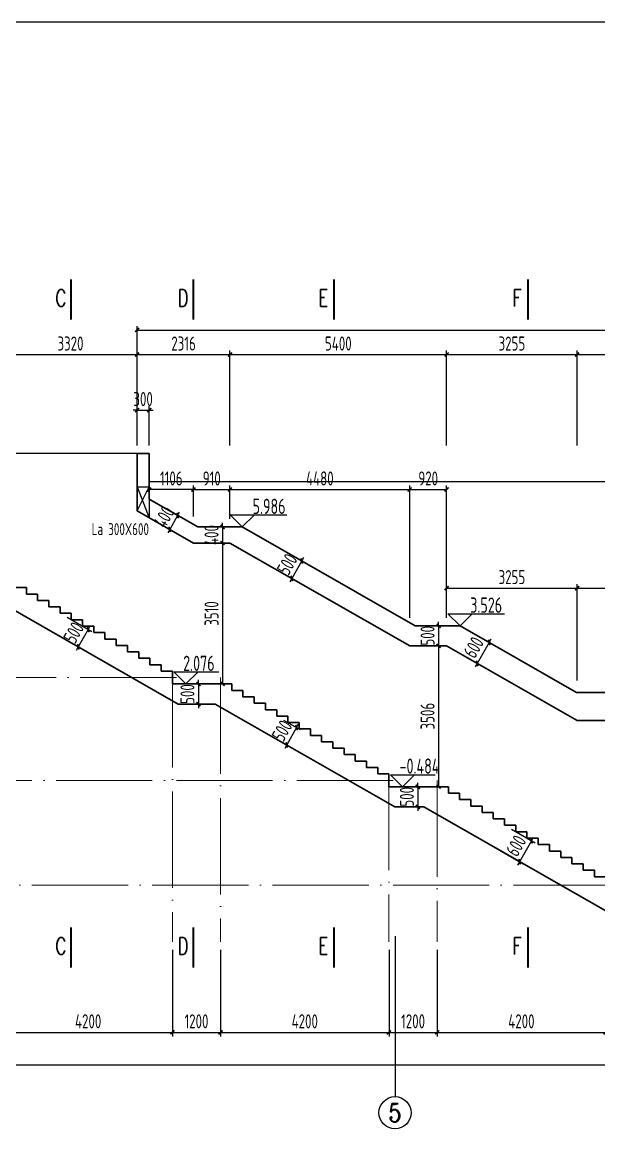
# Model space of a CAD drawing. Header units: millimetres. Extents: x -897614 to 191467, y -439928 to 101803.
# Drawn here: x -16562 to -2192, y -221105 to -193327 of the extents above; entities that cross this region are included whole.
import ezdxf
from ezdxf.enums import TextEntityAlignment as Align

# ---------------------------------------------------------------- set-up
doc = ezdxf.new("R2010")
doc.units = ezdxf.units.MM
doc.header["$LTSCALE"] = 1000
doc.linetypes.add('ACAD_ISO04W100', pattern=[30, 24, -3, 0, -3])
doc.linetypes.add('DASHED', pattern=[19.05, 12.7, -6.35])
for name, color, linetype in [('AXIS', 3, 'Continuous'), ('DIM_ELEV', 3, 'Continuous'), ('DIM_LEAD', 3, 'Continuous'), ('DIM_SYMB', 3, 'Continuous'), ('DMX', 7, 'Continuous'), ('JG_TEXT', 7, 'Continuous'), ('JGKX', 7, 'Continuous')]:
    doc.layers.add(name, color=color, linetype=linetype)
for name, color, linetype, lineweight in [('AXIS_TEXT', 7, 'Continuous', 18), ('Beam', 4, 'DASHED', 25), ('DOTE', 8, 'ACAD_ISO04W100', 9), ('WALL', 6, 'Continuous', 30)]:
    doc.layers.add(name, color=color, linetype=linetype, lineweight=lineweight)
doc.layers.add('DY', color=1, linetype='Continuous', plot=False)
doc.styles.add('_TCH_AXIS', font='COMPLEX', dxfattribs={"bigfont": 'GBCBIG'})
doc.styles.add('_TCH_LABEL', font='COMPLEX', dxfattribs={"bigfont": 'GBCBIG'})
doc.styles.add('TSSD', font='tssdeng.shx', dxfattribs={"width": 0.7, "bigfont": 'tssdchn.shx'})
doc.dimstyles.new('TSD', dxfattribs={"dimtxt": 350, "dimasz": 100, "dimexe": 100, "dimexo": 200, "dimgap": 100, "dimtad": 1, "dimdec": 0, "dimzin": 0, "dimdsep": 46, "dimtxsty": 'TSSD', "dimblk": 'ARCHTICK', "dimcen": 0.09, "dimclrt": 7, "dimazin": 2, "dimtfac": 1, "dimtdec": 0, "dimtix": 1, "dimtmove": 2, "dimatfit": 3, "dimfxl": 0, "dimtolj": 1, "dimtzin": 0, "dimarcsym": 0})

# ---------------------------------------------------------------- blocks, each defined once
blk = doc.blocks.new('_ArchTick')
at = {"color": 0, "linetype": 'ByBlock', "const_width": 0.4}
blk.add_lwpolyline([(-0.5, -0.5), (0.5, 0.5)], dxfattribs=at)
blk = doc.blocks.new('*D61')
at = {"layer": 'Defpoints', "color": 0, "transparency": 16777216}
for p in [(-17020, -216224), (-12820, -216224), (-12820, -218482)]:
    blk.add_point(p, dxfattribs=at)
at = {"layer": 'DIM_LEAD', "color": 0, "lineweight": -2, "transparency": 16777216}
for p, q in [((-17020, -216424), (-17020, -218582)), ((-12820, -216424), (-12820, -218582)), ((-17020, -218482), (-12820, -218482))]:
    blk.add_line(p, q, dxfattribs=at)
at = {"layer": 'DIM_LEAD', "color": 0, "lineweight": -2, "transparency": 16777216, "xscale": 100, "yscale": 100, "zscale": 100, "rotation": 180}
blk.add_blockref('_ArchTick', (-17020, -218482), dxfattribs=at)
at = {"layer": 'DIM_LEAD', "color": 0, "lineweight": -2, "transparency": 16777216, "xscale": 100, "yscale": 100, "zscale": 100}
blk.add_blockref('_ArchTick', (-12820, -218482), dxfattribs=at)
at = {"layer": 'DIM_LEAD', "color": 7, "transparency": 16777216, "insert": (-14920, -218207), "char_height": 350, "attachment_point": 5, "style": 'TSSD'}
blk.add_mtext('\\A1;4200', dxfattribs=at)
blk = doc.blocks.new('*D62')
at = {"layer": 'Defpoints', "color": 0, "transparency": 16777216}
for p in [(-12820, -216224), (-11620, -216224), (-11620, -218482)]:
    blk.add_point(p, dxfattribs=at)
at = {"layer": 'DIM_LEAD', "color": 0, "lineweight": -2, "transparency": 16777216}
for p, q in [((-12820, -216424), (-12820, -218582)), ((-11620, -216424), (-11620, -218582)), ((-12820, -218482), (-11620, -218482))]:
    blk.add_line(p, q, dxfattribs=at)
at = {"layer": 'DIM_LEAD', "color": 0, "lineweight": -2, "transparency": 16777216, "xscale": 100, "yscale": 100, "zscale": 100, "rotation": 180}
blk.add_blockref('_ArchTick', (-12820, -218482), dxfattribs=at)
at = {"layer": 'DIM_LEAD', "color": 0, "lineweight": -2, "transparency": 16777216, "xscale": 100, "yscale": 100, "zscale": 100}
blk.add_blockref('_ArchTick', (-11620, -218482), dxfattribs=at)
at = {"layer": 'DIM_LEAD', "color": 7, "transparency": 16777216, "insert": (-12220, -218207), "char_height": 350, "attachment_point": 5, "style": 'TSSD'}
blk.add_mtext('\\A1;1200', dxfattribs=at)
blk = doc.blocks.new('*D63')
at = {"layer": 'Defpoints', "color": 0, "transparency": 16777216}
for p in [(-11620, -216224), (-7420, -216224), (-7420, -218482)]:
    blk.add_point(p, dxfattribs=at)
at = {"layer": 'DIM_LEAD', "color": 0, "lineweight": -2, "transparency": 16777216}
for p, q in [((-11620, -216424), (-11620, -218582)), ((-7420, -216424), (-7420, -218582)), ((-11620, -218482), (-7420, -218482))]:
    blk.add_line(p, q, dxfattribs=at)
at = {"layer": 'DIM_LEAD', "color": 0, "lineweight": -2, "transparency": 16777216, "xscale": 100, "yscale": 100, "zscale": 100, "rotation": 180}
blk.add_blockref('_ArchTick', (-11620, -218482), dxfattribs=at)
at = {"layer": 'DIM_LEAD', "color": 0, "lineweight": -2, "transparency": 16777216, "xscale": 100, "yscale": 100, "zscale": 100}
blk.add_blockref('_ArchTick', (-7420, -218482), dxfattribs=at)
at = {"layer": 'DIM_LEAD', "color": 7, "transparency": 16777216, "insert": (-9520, -218207), "char_height": 350, "attachment_point": 5, "style": 'TSSD'}
blk.add_mtext('\\A1;4200', dxfattribs=at)
blk = doc.blocks.new('*D64')
at = {"layer": 'Defpoints', "color": 0, "transparency": 16777216}
for p in [(-7420, -216224), (-6220, -216224), (-6220, -218482)]:
    blk.add_point(p, dxfattribs=at)
at = {"layer": 'DIM_LEAD', "color": 0, "lineweight": -2, "transparency": 16777216}
for p, q in [((-7420, -216424), (-7420, -218582)), ((-6220, -216424), (-6220, -218582)), ((-7420, -218482), (-6220, -218482))]:
    blk.add_line(p, q, dxfattribs=at)
at = {"layer": 'DIM_LEAD', "color": 0, "lineweight": -2, "transparency": 16777216, "xscale": 100, "yscale": 100, "zscale": 100, "rotation": 180}
blk.add_blockref('_ArchTick', (-7420, -218482), dxfattribs=at)
at = {"layer": 'DIM_LEAD', "color": 0, "lineweight": -2, "transparency": 16777216, "xscale": 100, "yscale": 100, "zscale": 100}
blk.add_blockref('_ArchTick', (-6220, -218482), dxfattribs=at)
at = {"layer": 'DIM_LEAD', "color": 7, "transparency": 16777216, "insert": (-6820, -218207), "char_height": 350, "attachment_point": 5, "style": 'TSSD'}
blk.add_mtext('\\A1;1200', dxfattribs=at)
blk = doc.blocks.new('*D65')
at = {"layer": 'Defpoints', "color": 0, "transparency": 16777216}
for p in [(-6220, -216224), (-2020, -216224), (-2020, -218482)]:
    blk.add_point(p, dxfattribs=at)
at = {"layer": 'DIM_LEAD', "color": 0, "lineweight": -2, "transparency": 16777216}
for p, q in [((-6220, -216424), (-6220, -218582)), ((-2020, -216424), (-2020, -218582)), ((-6220, -218482), (-2020, -218482))]:
    blk.add_line(p, q, dxfattribs=at)
at = {"layer": 'DIM_LEAD', "color": 0, "lineweight": -2, "transparency": 16777216, "xscale": 100, "yscale": 100, "zscale": 100, "rotation": 180}
blk.add_blockref('_ArchTick', (-6220, -218482), dxfattribs=at)
at = {"layer": 'DIM_LEAD', "color": 0, "lineweight": -2, "transparency": 16777216, "xscale": 100, "yscale": 100, "zscale": 100}
blk.add_blockref('_ArchTick', (-2020, -218482), dxfattribs=at)
at = {"layer": 'DIM_LEAD', "color": 7, "transparency": 16777216, "insert": (-4120, -218207), "char_height": 350, "attachment_point": 5, "style": 'TSSD'}
blk.add_mtext('\\A1;4200', dxfattribs=at)
blk = doc.blocks.new('*D74')
at = {"layer": 'Defpoints', "color": 0, "transparency": 16777216}
for p in [(-26300, -216224), (29860, -216224), (29860, -219287)]:
    blk.add_point(p, dxfattribs=at)
at = {"layer": 'DIM_LEAD', "color": 0, "lineweight": -2, "transparency": 16777216}
for p, q in [((-26300, -216424), (-26300, -219387)), ((29860, -216424), (29860, -219387)), ((-26300, -219287), (29860, -219287))]:
    blk.add_line(p, q, dxfattribs=at)
at = {"layer": 'DIM_LEAD', "color": 0, "lineweight": -2, "transparency": 16777216, "xscale": 100, "yscale": 100, "zscale": 100, "rotation": 180}
blk.add_blockref('_ArchTick', (-26300, -219287), dxfattribs=at)
at = {"layer": 'DIM_LEAD', "color": 0, "lineweight": -2, "transparency": 16777216, "xscale": 100, "yscale": 100, "zscale": 100}
blk.add_blockref('_ArchTick', (29860, -219287), dxfattribs=at)
at = {"layer": 'DIM_LEAD', "color": 7, "transparency": 16777216, "insert": (1780, -219012), "char_height": 350, "attachment_point": 5, "style": 'TSSD'}
blk.add_mtext('\\A1;56160', dxfattribs=at)
blk = doc.blocks.new('*D90')
at = {"layer": 'Defpoints', "color": 0, "transparency": 16777216}
for p in [(-13400, -202985), (-13700, -204066), (-13400, -204066)]:
    blk.add_point(p, dxfattribs=at)
at = {"layer": 'DIM_LEAD', "color": 0, "lineweight": -2, "transparency": 16777216}
for p, q in [((-13700, -202985), (-13800, -202985)), ((-13700, -203866), (-13700, -202885)), ((-13700, -202985), (-13400, -202985)), ((-13400, -203866), (-13400, -202885)), ((-13400, -202985), (-13300, -202985))]:
    blk.add_line(p, q, dxfattribs=at)
at = {"layer": 'DIM_LEAD', "color": 0, "lineweight": -2, "transparency": 16777216, "xscale": 100, "yscale": 100, "zscale": 100}
blk.add_blockref('_ArchTick', (-13700, -202985), dxfattribs=at)
at = {"layer": 'DIM_LEAD', "color": 0, "lineweight": -2, "transparency": 16777216, "xscale": 100, "yscale": 100, "zscale": 100, "rotation": 180}
blk.add_blockref('_ArchTick', (-13400, -202985), dxfattribs=at)
at = {"layer": 'DIM_LEAD', "color": 7, "transparency": 16777216, "insert": (-13550, -202710), "char_height": 350, "attachment_point": 5, "style": 'TSSD'}
blk.add_mtext('\\A1;300', dxfattribs=at)
blk = doc.blocks.new('*D91')
at = {"layer": 'Defpoints', "color": 0, "transparency": 16777216}
for p in [(17260, -200991), (-13700, -204066), (17260, -204066)]:
    blk.add_point(p, dxfattribs=at)
at = {"layer": 'DIM_LEAD', "color": 0, "lineweight": -2, "transparency": 16777216}
for p, q in [((-13700, -203866), (-13700, -200891)), ((-13700, -200991), (17260, -200991)), ((17260, -203866), (17260, -200891))]:
    blk.add_line(p, q, dxfattribs=at)
at = {"layer": 'DIM_LEAD', "color": 0, "lineweight": -2, "transparency": 16777216, "xscale": 100, "yscale": 100, "zscale": 100, "rotation": 180}
blk.add_blockref('_ArchTick', (-13700, -200991), dxfattribs=at)
at = {"layer": 'DIM_LEAD', "color": 0, "lineweight": -2, "transparency": 16777216, "xscale": 100, "yscale": 100, "zscale": 100}
blk.add_blockref('_ArchTick', (17260, -200991), dxfattribs=at)
at = {"layer": 'DIM_LEAD', "color": 7, "transparency": 16777216, "insert": (1780, -200716), "char_height": 350, "attachment_point": 5, "style": 'TSSD'}
blk.add_mtext('\\A1;30960', dxfattribs=at)
blk = doc.blocks.new('*D93')
at = {"layer": 'Defpoints', "color": 0, "transparency": 16777216}
for p in [(-11384, -204962), (-12295, -205835), (-11384, -205896)]:
    blk.add_point(p, dxfattribs=at)
at = {"layer": 'DIM_LEAD', "color": 0, "lineweight": -2, "transparency": 16777216}
for p, q in [((-12295, -205635), (-12295, -204862)), ((-12295, -204962), (-11384, -204962)), ((-11384, -205696), (-11384, -204862))]:
    blk.add_line(p, q, dxfattribs=at)
at = {"layer": 'DIM_LEAD', "color": 0, "lineweight": -2, "transparency": 16777216, "xscale": 100, "yscale": 100, "zscale": 100, "rotation": 180}
blk.add_blockref('_ArchTick', (-12295, -204962), dxfattribs=at)
at = {"layer": 'DIM_LEAD', "color": 0, "lineweight": -2, "transparency": 16777216, "xscale": 100, "yscale": 100, "zscale": 100}
blk.add_blockref('_ArchTick', (-11384, -204962), dxfattribs=at)
at = {"layer": 'DIM_LEAD', "color": 7, "transparency": 16777216, "insert": (-11839, -204687), "char_height": 350, "attachment_point": 5, "style": 'TSSD'}
blk.add_mtext('\\A1;910', dxfattribs=at)
blk = doc.blocks.new('*D94')
at = {"layer": 'Defpoints', "color": 0, "transparency": 16777216}
for p in [(-6904, -204962), (-11384, -205896), (-6904, -208356)]:
    blk.add_point(p, dxfattribs=at)
at = {"layer": 'DIM_LEAD', "color": 0, "lineweight": -2, "transparency": 16777216}
for p, q in [((-11384, -205696), (-11384, -204862)), ((-11384, -204962), (-6904, -204962)), ((-6904, -208156), (-6904, -204862))]:
    blk.add_line(p, q, dxfattribs=at)
at = {"layer": 'DIM_LEAD', "color": 0, "lineweight": -2, "transparency": 16777216, "xscale": 100, "yscale": 100, "zscale": 100, "rotation": 180}
blk.add_blockref('_ArchTick', (-11384, -204962), dxfattribs=at)
at = {"layer": 'DIM_LEAD', "color": 0, "lineweight": -2, "transparency": 16777216, "xscale": 100, "yscale": 100, "zscale": 100}
blk.add_blockref('_ArchTick', (-6904, -204962), dxfattribs=at)
at = {"layer": 'DIM_LEAD', "color": 7, "transparency": 16777216, "insert": (-9144, -204687), "char_height": 350, "attachment_point": 5, "style": 'TSSD'}
blk.add_mtext('\\A1;4480', dxfattribs=at)
blk = doc.blocks.new('*D95')
at = {"layer": 'Defpoints', "color": 0, "transparency": 16777216}
for p in [(-5984, -204962), (-6904, -208356), (-5984, -208356)]:
    blk.add_point(p, dxfattribs=at)
at = {"layer": 'DIM_LEAD', "color": 0, "lineweight": -2, "transparency": 16777216}
for p, q in [((-6904, -208156), (-6904, -204862)), ((-6904, -204962), (-5984, -204962)), ((-5984, -208156), (-5984, -204862))]:
    blk.add_line(p, q, dxfattribs=at)
at = {"layer": 'DIM_LEAD', "color": 0, "lineweight": -2, "transparency": 16777216, "xscale": 100, "yscale": 100, "zscale": 100, "rotation": 180}
blk.add_blockref('_ArchTick', (-6904, -204962), dxfattribs=at)
at = {"layer": 'DIM_LEAD', "color": 0, "lineweight": -2, "transparency": 16777216, "xscale": 100, "yscale": 100, "zscale": 100}
blk.add_blockref('_ArchTick', (-5984, -204962), dxfattribs=at)
at = {"layer": 'DIM_LEAD', "color": 7, "transparency": 16777216, "insert": (-6444, -204687), "char_height": 350, "attachment_point": 5, "style": 'TSSD'}
blk.add_mtext('\\A1;920', dxfattribs=at)
blk = doc.blocks.new('*D96')
at = {"layer": 'Defpoints', "color": 0, "transparency": 16777216}
for p in [(-2729, -207420), (-5984, -208356), (-2729, -209916)]:
    blk.add_point(p, dxfattribs=at)
at = {"layer": 'DIM_LEAD', "color": 0, "lineweight": -2, "transparency": 16777216}
for p, q in [((-5984, -208156), (-5984, -207320)), ((-5984, -207420), (-2729, -207420)), ((-2729, -209716), (-2729, -207320))]:
    blk.add_line(p, q, dxfattribs=at)
at = {"layer": 'DIM_LEAD', "color": 0, "lineweight": -2, "transparency": 16777216, "xscale": 100, "yscale": 100, "zscale": 100, "rotation": 180}
blk.add_blockref('_ArchTick', (-5984, -207420), dxfattribs=at)
at = {"layer": 'DIM_LEAD', "color": 0, "lineweight": -2, "transparency": 16777216, "xscale": 100, "yscale": 100, "zscale": 100}
blk.add_blockref('_ArchTick', (-2729, -207420), dxfattribs=at)
at = {"layer": 'DIM_LEAD', "color": 7, "transparency": 16777216, "insert": (-4357, -207145), "char_height": 350, "attachment_point": 5, "style": 'TSSD'}
blk.add_mtext('\\A1;3255', dxfattribs=at)
blk = doc.blocks.new('*D97')
at = {"layer": 'Defpoints', "color": 0, "transparency": 16777216}
for p in [(6289, -207420), (-2729, -209916), (6289, -209916)]:
    blk.add_point(p, dxfattribs=at)
at = {"layer": 'DIM_LEAD', "color": 0, "lineweight": -2, "transparency": 16777216}
for p, q in [((-2729, -209716), (-2729, -207320)), ((-2729, -207420), (6289, -207420)), ((6289, -209716), (6289, -207320))]:
    blk.add_line(p, q, dxfattribs=at)
at = {"layer": 'DIM_LEAD', "color": 0, "lineweight": -2, "transparency": 16777216, "xscale": 100, "yscale": 100, "zscale": 100, "rotation": 180}
blk.add_blockref('_ArchTick', (-2729, -207420), dxfattribs=at)
at = {"layer": 'DIM_LEAD', "color": 0, "lineweight": -2, "transparency": 16777216, "xscale": 100, "yscale": 100, "zscale": 100}
blk.add_blockref('_ArchTick', (6289, -207420), dxfattribs=at)
at = {"layer": 'DIM_LEAD', "color": 7, "transparency": 16777216, "insert": (1780, -207145), "char_height": 350, "attachment_point": 5, "style": 'TSSD'}
blk.add_mtext('\\A1;9018', dxfattribs=at)
blk = doc.blocks.new('*D103')
at = {"layer": 'Defpoints', "color": 0, "transparency": 16777216}
for p in [(-13400, -204962), (-13400, -205205), (-12295, -205835)]:
    blk.add_point(p, dxfattribs=at)
at = {"layer": 'DIM_LEAD', "color": 0, "lineweight": -2, "transparency": 16777216}
for p, q in [((-13400, -205005), (-13400, -204862)), ((-12295, -204962), (-13400, -204962)), ((-12295, -205635), (-12295, -204862))]:
    blk.add_line(p, q, dxfattribs=at)
at = {"layer": 'DIM_LEAD', "color": 0, "lineweight": -2, "transparency": 16777216, "xscale": 100, "yscale": 100, "zscale": 100, "rotation": 180}
blk.add_blockref('_ArchTick', (-13400, -204962), dxfattribs=at)
at = {"layer": 'DIM_LEAD', "color": 0, "lineweight": -2, "transparency": 16777216, "xscale": 100, "yscale": 100, "zscale": 100}
blk.add_blockref('_ArchTick', (-12295, -204962), dxfattribs=at)
at = {"layer": 'DIM_LEAD', "color": 7, "transparency": 16777216, "insert": (-12847, -204687), "char_height": 350, "attachment_point": 5, "style": 'TSSD'}
blk.add_mtext('\\A1;1106', dxfattribs=at)
blk = doc.blocks.new('*D106')
at = {"layer": 'Defpoints', "color": 0, "transparency": 16777216}
for p in [(-12189, -205896), (-12189, -206296), (-11569, -206296)]:
    blk.add_point(p, dxfattribs=at)
at = {"layer": 'DIM_LEAD', "color": 0, "lineweight": -2, "transparency": 16777216}
for p, q in [((-11569, -205896), (-11569, -205796)), ((-11989, -205896), (-11469, -205896)), ((-11569, -205896), (-11569, -206296)), ((-11989, -206296), (-11469, -206296)), ((-11569, -206296), (-11569, -206396))]:
    blk.add_line(p, q, dxfattribs=at)
at = {"layer": 'DIM_LEAD', "color": 0, "lineweight": -2, "transparency": 16777216, "xscale": 100, "yscale": 100, "zscale": 100}
for p, rotation in [((-11569, -205896), 270), ((-11569, -206296), 90)]:
    blk.add_blockref('_ArchTick', p, dxfattribs=dict(at, rotation=rotation))
at = {"layer": 'DIM_LEAD', "color": 7, "transparency": 16777216, "insert": (-11844, -206096), "char_height": 350, "attachment_point": 5, "rotation": 90, "style": 'TSSD'}
blk.add_mtext('\\A1;400', dxfattribs=at)
blk = doc.blocks.new('*D107')
at = {"layer": 'Defpoints', "color": 0, "transparency": 16777216}
for p in [(-12189, -206296), (-12220, -209806), (-11569, -209806)]:
    blk.add_point(p, dxfattribs=at)
at = {"layer": 'DIM_LEAD', "color": 0, "lineweight": -2, "transparency": 16777216}
for p, q in [((-11989, -206296), (-11469, -206296)), ((-11569, -206296), (-11569, -209806)), ((-12020, -209806), (-11469, -209806))]:
    blk.add_line(p, q, dxfattribs=at)
at = {"layer": 'DIM_LEAD', "color": 0, "lineweight": -2, "transparency": 16777216, "xscale": 100, "yscale": 100, "zscale": 100}
for p, rotation in [((-11569, -206296), 90), ((-11569, -209806), 270)]:
    blk.add_blockref('_ArchTick', p, dxfattribs=dict(at, rotation=rotation))
at = {"layer": 'DIM_LEAD', "color": 7, "transparency": 16777216, "insert": (-11844, -208051), "char_height": 350, "attachment_point": 5, "rotation": 90, "style": 'TSSD'}
blk.add_mtext('\\A1;3510', dxfattribs=at)
blk = doc.blocks.new('*D108')
at = {"layer": 'Defpoints', "color": 0, "transparency": 16777216}
for p in [(-6904, -208356), (-6904, -208856), (-6184, -208856)]:
    blk.add_point(p, dxfattribs=at)
at = {"layer": 'DIM_LEAD', "color": 0, "lineweight": -2, "transparency": 16777216}
for p, q in [((-6184, -208356), (-6184, -208256)), ((-6704, -208356), (-6084, -208356)), ((-6184, -208356), (-6184, -208856)), ((-6704, -208856), (-6084, -208856)), ((-6184, -208856), (-6184, -208956))]:
    blk.add_line(p, q, dxfattribs=at)
at = {"layer": 'DIM_LEAD', "color": 0, "lineweight": -2, "transparency": 16777216, "xscale": 100, "yscale": 100, "zscale": 100}
for p, rotation in [((-6184, -208356), 270), ((-6184, -208856), 90)]:
    blk.add_blockref('_ArchTick', p, dxfattribs=dict(at, rotation=rotation))
at = {"layer": 'DIM_LEAD', "color": 7, "transparency": 16777216, "insert": (-6459, -208606), "char_height": 350, "attachment_point": 5, "rotation": 90, "style": 'TSSD'}
blk.add_mtext('\\A1;500', dxfattribs=at)
blk = doc.blocks.new('*D109')
at = {"layer": 'Defpoints', "color": 0, "transparency": 16777216}
for p in [(-6904, -208856), (-6904, -212361), (-6184, -212361)]:
    blk.add_point(p, dxfattribs=at)
at = {"layer": 'DIM_LEAD', "color": 0, "lineweight": -2, "transparency": 16777216}
for p, q in [((-6704, -208856), (-6084, -208856)), ((-6184, -208856), (-6184, -212361)), ((-6704, -212361), (-6084, -212361))]:
    blk.add_line(p, q, dxfattribs=at)
at = {"layer": 'DIM_LEAD', "color": 0, "lineweight": -2, "transparency": 16777216, "xscale": 100, "yscale": 100, "zscale": 100}
for p, rotation in [((-6184, -208856), 90), ((-6184, -212361), 270)]:
    blk.add_blockref('_ArchTick', p, dxfattribs=dict(at, rotation=rotation))
at = {"layer": 'DIM_LEAD', "color": 7, "transparency": 16777216, "insert": (-6459, -210608), "char_height": 350, "attachment_point": 5, "rotation": 90, "style": 'TSSD'}
blk.add_mtext('\\A1;3506', dxfattribs=at)
blk = doc.blocks.new('*D110')
at = {"layer": 'Defpoints', "color": 0, "transparency": 16777216}
for p in [(-7420, -212366), (-7420, -212866), (-6700, -212866)]:
    blk.add_point(p, dxfattribs=at)
at = {"layer": 'DIM_LEAD', "color": 0, "lineweight": -2, "transparency": 16777216}
for p, q in [((-7220, -212366), (-6600, -212366)), ((-6700, -212366), (-6700, -212266)), ((-6700, -212366), (-6700, -212866)), ((-7220, -212866), (-6600, -212866)), ((-6700, -212866), (-6700, -212966))]:
    blk.add_line(p, q, dxfattribs=at)
at = {"layer": 'DIM_LEAD', "color": 0, "lineweight": -2, "transparency": 16777216, "xscale": 100, "yscale": 100, "zscale": 100}
for p, rotation in [((-6700, -212366), 270), ((-6700, -212866), 90)]:
    blk.add_blockref('_ArchTick', p, dxfattribs=dict(at, rotation=rotation))
at = {"layer": 'DIM_LEAD', "color": 7, "transparency": 16777216, "insert": (-6975, -212616), "char_height": 350, "attachment_point": 5, "rotation": 90, "style": 'TSSD'}
blk.add_mtext('\\A1;500', dxfattribs=at)
blk = doc.blocks.new('*D111')
at = {"layer": 'Defpoints', "color": 0, "transparency": 16777216}
for p in [(-12820, -209806), (-12820, -210306), (-12169, -210306)]:
    blk.add_point(p, dxfattribs=at)
at = {"layer": 'DIM_LEAD', "color": 0, "lineweight": -2, "transparency": 16777216}
for p, q in [((-12169, -209806), (-12169, -209706)), ((-12620, -209806), (-12069, -209806)), ((-12169, -209806), (-12169, -210306)), ((-12620, -210306), (-12069, -210306)), ((-12169, -210306), (-12169, -210406))]:
    blk.add_line(p, q, dxfattribs=at)
at = {"layer": 'DIM_LEAD', "color": 0, "lineweight": -2, "transparency": 16777216, "xscale": 100, "yscale": 100, "zscale": 100}
for p, rotation in [((-12169, -209806), 270), ((-12169, -210306), 90)]:
    blk.add_blockref('_ArchTick', p, dxfattribs=dict(at, rotation=rotation))
at = {"layer": 'DIM_LEAD', "color": 7, "transparency": 16777216, "insert": (-12444, -210056), "char_height": 350, "attachment_point": 5, "rotation": 90, "style": 'TSSD'}
blk.add_mtext('\\A1;500', dxfattribs=at)
blk = doc.blocks.new('*D124')
at = {"layer": 'Defpoints', "color": 0, "transparency": 16777216}
for p in [(-15620, -208046), (-15868, -208480), (-15165, -208881)]:
    blk.add_point(p, dxfattribs=at)
at = {"layer": 'DIM_LEAD', "color": 0, "lineweight": -2, "transparency": 16777216}
for p, q in [((-15447, -208145), (-14831, -208497)), ((-15695, -208579), (-15079, -208931)), ((-14917, -208447), (-15165, -208881)), ((-14917, -208447), (-14868, -208360)), ((-15165, -208881), (-15215, -208968))]:
    blk.add_line(p, q, dxfattribs=at)
at = {"layer": 'DIM_LEAD', "color": 0, "lineweight": -2, "transparency": 16777216, "xscale": 100, "yscale": 100, "zscale": 100}
for p, rotation in [((-14917, -208447), 240.2551187030578), ((-15165, -208881), 60.2551187030578)]:
    blk.add_blockref('_ArchTick', p, dxfattribs=dict(at, rotation=rotation))
at = {"layer": 'DIM_LEAD', "color": 7, "transparency": 16777216, "insert": (-15280, -208528), "char_height": 350, "attachment_point": 5, "rotation": 60.2551, "style": 'TSSD'}
blk.add_mtext('\\A1;500', dxfattribs=at)
blk = doc.blocks.new('*D125')
at = {"layer": 'Defpoints', "color": 0, "transparency": 16777216}
for p in [(-10220, -210606), (-10468, -211040), (-9971, -211324)]:
    blk.add_point(p, dxfattribs=at)
at = {"layer": 'DIM_LEAD', "color": 0, "lineweight": -2, "transparency": 16777216}
for p, q in [((-10047, -210705), (-9636, -210939)), ((-9723, -210890), (-9674, -210803)), ((-9723, -210890), (-9971, -211324)), ((-10295, -211139), (-9884, -211373)), ((-9971, -211324), (-10021, -211411))]:
    blk.add_line(p, q, dxfattribs=at)
at = {"layer": 'DIM_LEAD', "color": 0, "lineweight": -2, "transparency": 16777216, "xscale": 100, "yscale": 100, "zscale": 100}
for p, rotation in [((-9723, -210890), 240.2551187030578), ((-9971, -211324), 60.2551187030578)]:
    blk.add_blockref('_ArchTick', p, dxfattribs=dict(at, rotation=rotation))
at = {"layer": 'DIM_LEAD', "color": 7, "transparency": 16777216, "insert": (-10086, -210970), "char_height": 350, "attachment_point": 5, "rotation": 60.2551, "style": 'TSSD'}
blk.add_mtext('\\A1;500', dxfattribs=at)
blk = doc.blocks.new('*D126')
at = {"layer": 'Defpoints', "color": 0, "transparency": 16777216}
for p in [(-4540, -213326), (-4838, -213847), (-4163, -214232)]:
    blk.add_point(p, dxfattribs=at)
at = {"layer": 'DIM_LEAD', "color": 0, "lineweight": -2, "transparency": 16777216}
for p, q in [((-4367, -213425), (-3779, -213761)), ((-3866, -213711), (-4163, -214232)), ((-3866, -213711), (-3816, -213624)), ((-4664, -213946), (-4077, -214282)), ((-4163, -214232), (-4213, -214319))]:
    blk.add_line(p, q, dxfattribs=at)
at = {"layer": 'DIM_LEAD', "color": 0, "lineweight": -2, "transparency": 16777216, "xscale": 100, "yscale": 100, "zscale": 100}
for p, rotation in [((-3866, -213711), 240.2551187030578), ((-4163, -214232), 60.2551187030578)]:
    blk.add_blockref('_ArchTick', p, dxfattribs=dict(at, rotation=rotation))
at = {"layer": 'DIM_LEAD', "color": 7, "transparency": 16777216, "insert": (-4253, -213835), "char_height": 350, "attachment_point": 5, "rotation": 60.2551, "style": 'TSSD'}
blk.add_mtext('\\A1;600', dxfattribs=at)
blk = doc.blocks.new('*D140')
at = {"layer": 'Defpoints', "color": 0, "transparency": 16777216}
for p in [(-9843, -207177), (-9076, -207039), (-9324, -207473)]:
    blk.add_point(p, dxfattribs=at)
at = {"layer": 'DIM_LEAD', "color": 0, "lineweight": -2, "transparency": 16777216}
for p, q in [((-9595, -206742), (-9545, -206656)), ((-9595, -206742), (-9843, -207177)), ((-9250, -206940), (-9681, -206693)), ((-9498, -207374), (-9930, -207127)), ((-9843, -207177), (-9892, -207263))]:
    blk.add_line(p, q, dxfattribs=at)
at = {"layer": 'DIM_LEAD', "color": 0, "lineweight": -2, "transparency": 16777216, "xscale": 100, "yscale": 100, "zscale": 100}
for p, rotation in [((-9595, -206742), 240.2551187030578), ((-9843, -207177), 60.2551187030578)]:
    blk.add_blockref('_ArchTick', p, dxfattribs=dict(at, rotation=rotation))
at = {"layer": 'DIM_LEAD', "color": 7, "transparency": 16777216, "insert": (-9957, -206823), "char_height": 350, "attachment_point": 5, "rotation": 60.2551, "style": 'TSSD'}
blk.add_mtext('\\A1;500', dxfattribs=at)
blk = doc.blocks.new('*D141')
at = {"layer": 'Defpoints', "color": 0, "transparency": 16777216}
for p in [(-12887, -205957), (-12189, -205896), (-12387, -206243)]:
    blk.add_point(p, dxfattribs=at)
at = {"layer": 'DIM_LEAD', "color": 0, "lineweight": -2, "transparency": 16777216}
for p, q in [((-12689, -205610), (-12639, -205523)), ((-12689, -205610), (-12887, -205957)), ((-12362, -205796), (-12776, -205560)), ((-12560, -206144), (-12974, -205908)), ((-12887, -205957), (-12937, -206044))]:
    blk.add_line(p, q, dxfattribs=at)
at = {"layer": 'DIM_LEAD', "color": 0, "lineweight": -2, "transparency": 16777216, "xscale": 100, "yscale": 100, "zscale": 100}
for p, rotation in [((-12689, -205610), 240.2551187030578), ((-12887, -205957), 60.2551187030578)]:
    blk.add_blockref('_ArchTick', p, dxfattribs=dict(at, rotation=rotation))
at = {"layer": 'DIM_LEAD', "color": 7, "transparency": 16777216, "insert": (-13027, -205647), "char_height": 350, "attachment_point": 5, "rotation": 60.2551, "style": 'TSSD'}
blk.add_mtext('\\A1;400', dxfattribs=at)
blk = doc.blocks.new('*D142')
at = {"layer": 'Defpoints', "color": 0, "transparency": 16777216}
for p in [(-4262, -209149), (-5221, -209292), (-4560, -209670)]:
    blk.add_point(p, dxfattribs=at)
at = {"layer": 'DIM_LEAD', "color": 0, "lineweight": -2, "transparency": 16777216}
for p, q in [((-4923, -208771), (-5221, -209292)), ((-4436, -209050), (-5010, -208721)), ((-4923, -208771), (-4874, -208684)), ((-4733, -209571), (-5308, -209242)), ((-5221, -209292), (-5270, -209379))]:
    blk.add_line(p, q, dxfattribs=at)
at = {"layer": 'DIM_LEAD', "color": 0, "lineweight": -2, "transparency": 16777216, "xscale": 100, "yscale": 100, "zscale": 100}
for p, rotation in [((-4923, -208771), 240.2551187030578), ((-5221, -209292), 60.2551187030578)]:
    blk.add_blockref('_ArchTick', p, dxfattribs=dict(at, rotation=rotation))
at = {"layer": 'DIM_LEAD', "color": 7, "transparency": 16777216, "insert": (-5311, -208895), "char_height": 350, "attachment_point": 5, "rotation": 60.2551, "style": 'TSSD'}
blk.add_mtext('\\A1;600', dxfattribs=at)
blk = doc.blocks.new('*D145')
at = {"layer": 'Defpoints', "color": 0, "transparency": 16777216}
for p in [(-13700, -201602), (-17020, -204066, 0), (-13700, -204066, 0)]:
    blk.add_point(p, dxfattribs=at)
at = {"layer": 'DIM_LEAD', "color": 0, "lineweight": -2, "transparency": 16777216}
for p, q in [((-17020, -203866), (-17020, -201502)), ((-17020, -201602), (-13700, -201602)), ((-13700, -203866), (-13700, -201502))]:
    blk.add_line(p, q, dxfattribs=at)
at = {"layer": 'DIM_LEAD', "color": 0, "lineweight": -2, "transparency": 16777216, "xscale": 100, "yscale": 100, "zscale": 100, "rotation": 180}
blk.add_blockref('_ArchTick', (-17020, -201602), dxfattribs=at)
at = {"layer": 'DIM_LEAD', "color": 0, "lineweight": -2, "transparency": 16777216, "xscale": 100, "yscale": 100, "zscale": 100}
blk.add_blockref('_ArchTick', (-13700, -201602), dxfattribs=at)
at = {"layer": 'DIM_LEAD', "color": 7, "transparency": 16777216, "insert": (-15360, -201327), "char_height": 350, "attachment_point": 5, "style": 'TSSD'}
blk.add_mtext('\\A1;3320', dxfattribs=at)
blk = doc.blocks.new('*D146')
at = {"layer": 'Defpoints', "color": 0, "transparency": 16777216}
for p in [(-11384, -201602), (-13700, -204066, 0), (-11384, -204066, 0)]:
    blk.add_point(p, dxfattribs=at)
at = {"layer": 'DIM_LEAD', "color": 0, "lineweight": -2, "transparency": 16777216}
for p, q in [((-13700, -203866), (-13700, -201502)), ((-13700, -201602), (-11384, -201602)), ((-11384, -203866), (-11384, -201502))]:
    blk.add_line(p, q, dxfattribs=at)
at = {"layer": 'DIM_LEAD', "color": 0, "lineweight": -2, "transparency": 16777216, "xscale": 100, "yscale": 100, "zscale": 100, "rotation": 180}
blk.add_blockref('_ArchTick', (-13700, -201602), dxfattribs=at)
at = {"layer": 'DIM_LEAD', "color": 0, "lineweight": -2, "transparency": 16777216, "xscale": 100, "yscale": 100, "zscale": 100}
blk.add_blockref('_ArchTick', (-11384, -201602), dxfattribs=at)
at = {"layer": 'DIM_LEAD', "color": 7, "transparency": 16777216, "insert": (-12542, -201327), "char_height": 350, "attachment_point": 5, "style": 'TSSD'}
blk.add_mtext('\\A1;2316', dxfattribs=at)
blk = doc.blocks.new('*D147')
at = {"layer": 'Defpoints', "color": 0, "transparency": 16777216}
for p in [(-5984, -201602), (-11384, -204066, 0), (-5984, -204066, 0)]:
    blk.add_point(p, dxfattribs=at)
at = {"layer": 'DIM_LEAD', "color": 0, "lineweight": -2, "transparency": 16777216}
for p, q in [((-11384, -203866), (-11384, -201502)), ((-11384, -201602), (-5984, -201602)), ((-5984, -203866), (-5984, -201502))]:
    blk.add_line(p, q, dxfattribs=at)
at = {"layer": 'DIM_LEAD', "color": 0, "lineweight": -2, "transparency": 16777216, "xscale": 100, "yscale": 100, "zscale": 100, "rotation": 180}
blk.add_blockref('_ArchTick', (-11384, -201602), dxfattribs=at)
at = {"layer": 'DIM_LEAD', "color": 0, "lineweight": -2, "transparency": 16777216, "xscale": 100, "yscale": 100, "zscale": 100}
blk.add_blockref('_ArchTick', (-5984, -201602), dxfattribs=at)
at = {"layer": 'DIM_LEAD', "color": 7, "transparency": 16777216, "insert": (-8684, -201327), "char_height": 350, "attachment_point": 5, "style": 'TSSD'}
blk.add_mtext('\\A1;5400', dxfattribs=at)
blk = doc.blocks.new('*D148')
at = {"layer": 'Defpoints', "color": 0, "transparency": 16777216}
for p in [(-2729, -201602), (-5984, -204066, 0), (-2729, -204066, 0)]:
    blk.add_point(p, dxfattribs=at)
at = {"layer": 'DIM_LEAD', "color": 0, "lineweight": -2, "transparency": 16777216}
for p, q in [((-5984, -203866), (-5984, -201502)), ((-5984, -201602), (-2729, -201602)), ((-2729, -203866), (-2729, -201502))]:
    blk.add_line(p, q, dxfattribs=at)
at = {"layer": 'DIM_LEAD', "color": 0, "lineweight": -2, "transparency": 16777216, "xscale": 100, "yscale": 100, "zscale": 100, "rotation": 180}
blk.add_blockref('_ArchTick', (-5984, -201602), dxfattribs=at)
at = {"layer": 'DIM_LEAD', "color": 0, "lineweight": -2, "transparency": 16777216, "xscale": 100, "yscale": 100, "zscale": 100}
blk.add_blockref('_ArchTick', (-2729, -201602), dxfattribs=at)
at = {"layer": 'DIM_LEAD', "color": 7, "transparency": 16777216, "insert": (-4357, -201327), "char_height": 350, "attachment_point": 5, "style": 'TSSD'}
blk.add_mtext('\\A1;3255', dxfattribs=at)
blk = doc.blocks.new('*D155')
at = {"layer": 'Defpoints', "color": 0, "transparency": 16777216}
for p in [(6289, -201602), (-2729, -204066, 0), (6289, -204066, 0)]:
    blk.add_point(p, dxfattribs=at)
at = {"layer": 'DIM_LEAD', "color": 0, "lineweight": -2, "transparency": 16777216}
for p, q in [((-2729, -203866), (-2729, -201502)), ((-2729, -201602), (6289, -201602)), ((6289, -203866), (6289, -201502))]:
    blk.add_line(p, q, dxfattribs=at)
at = {"layer": 'DIM_LEAD', "color": 0, "lineweight": -2, "transparency": 16777216, "xscale": 100, "yscale": 100, "zscale": 100, "rotation": 180}
blk.add_blockref('_ArchTick', (-2729, -201602), dxfattribs=at)
at = {"layer": 'DIM_LEAD', "color": 0, "lineweight": -2, "transparency": 16777216, "xscale": 100, "yscale": 100, "zscale": 100}
blk.add_blockref('_ArchTick', (6289, -201602), dxfattribs=at)
at = {"layer": 'DIM_LEAD', "color": 7, "transparency": 16777216, "insert": (1780, -201327), "char_height": 350, "attachment_point": 5, "style": 'TSSD'}
blk.add_mtext('\\A1;9018', dxfattribs=at)

msp = doc.modelspace()

# ---------------------------------------------------------------- linework, layer by layer
at = {"layer": 'AXIS'}
msp.add_line((-7270.17078, -216082.90952), (-7270.17078, -220082.90952), dxfattribs=at)
msp.add_circle((-7270.17078, -220482.90952), 400, dxfattribs=at)
at = {"layer": 'Beam'}
for p, q in [((-13700.2326, -204894.24708), (-13400.2326, -205665.28956)), ((-13700.2326, -205494.24708), (-13400.2326, -204894.24708))]:
    msp.add_line(p, q, dxfattribs=at)
msp.add_lwpolyline([(-13700.2326, -204894.24708), (-13400.2326, -204894.24708), (-13400.2326, -205665.28956), (-13700.2326, -205494.24708)], close=True, dxfattribs=at)
at = {"layer": 'DIM_ELEV'}
for p, q in [((-11076.55527, -205895.66326), (-11376.55527, -205595.66326)), ((-11376.55527, -205595.66326), (-9967.76285, -205595.66326)), ((-11076.55527, -205895.66326), (-10776.55527, -205595.66326)), ((-5649.99883, -208355.66326), (-5949.99883, -208055.66326)), ((-5949.99883, -208055.66326), (-4541.20641, -208055.66326)), ((-5649.99883, -208355.66326), (-5349.99883, -208055.66326)), ((-12480.87924, -209805.66326), (-12780.87924, -209505.66326)), ((-12780.87924, -209505.66326), (-11664.37924, -209505.66326)), ((-12480.87924, -209805.66326), (-12180.87924, -209505.66326)), ((-7085.03108, -212365.66326), (-7385.03108, -212065.66326)), ((-7385.03108, -212065.66326), (-6268.53108, -212065.66326)), ((-7085.03108, -212365.66326), (-6785.03108, -212065.66326))]:
    msp.add_line(p, q, dxfattribs=at)
at = {"layer": 'DIM_SYMB', "const_width": 50, "elevation": 0}
for points in [[(-15345.72763, -199729.23535), (-15345.72763, -200729.23535)], [(-12299.58232, -199729.23535), (-12299.58232, -200729.23535)], [(-8792.07353, -199729.23535), (-8792.07353, -200729.23535)], [(-3952.21661, -199729.23535), (-3952.21661, -200729.23535)], [(-15345.72763, -215866.89487), (-15345.72763, -216866.89487)], [(-12299.58232, -215866.89487), (-12299.58232, -216866.89487)], [(-8792.07353, -215866.89487), (-8792.07353, -216866.89487)], [(-3952.21661, -215866.89487), (-3952.21661, -216866.89487)]]:
    msp.add_lwpolyline(points, dxfattribs=at)
at = {"layer": 'DMX', "color": 7}
msp.add_line((-13400.2326, -204765.66326, 0), (16959.76742, -204765.66326, 0), dxfattribs=at)
at = {"layer": 'DOTE', "ltscale": 0.1}
for p, q in [((-12720.2326, -209645.66326), (-26300.2326, -209645.66326)), ((-12820.2326, -209485.66326), (-12820.2326, -216224.33185)), ((-11620.2326, -209645.66326), (-11620.2326, -216224.33185)), ((-7320.2326, -212205.66326), (-26300.2326, -212205.66326)), ((-7420.2326, -212045.66326), (-7420.2326, -216224.33185)), ((-6220.2326, -212205.66326), (-6220.2326, -216224.33185)), ((-1920.2326, -214815.66326), (-26300.2326, -214815.66326))]:
    msp.add_line(p, q, dxfattribs=at)
at = {"layer": 'DY'}
msp.add_lwpolyline([(-36900.37084, -235327.44745), (37349.62916, -235327.44745), (37349.62916, -193327.44745), (-36900.37084, -193327.44745)], close=True, dxfattribs=at)
at = {"layer": 'JGKX'}
msp.add_line((-13700.2326, -204065.66326), (-23280.2326, -204065.66326), dxfattribs=at)
at = {"layer": 'WALL'}
for p, q in [((-13400.2326, -204065.66326), (-13700.2326, -204065.66326)), ((-13700.2326, -205494.24708), (-13700.2326, -204065.66326)), ((-13400.2326, -205204.84431), (-13400.2326, -204065.66326)), ((-12188.5705, -205895.66326), (-13400.2326, -205204.84431)), ((-11076.55527, -205895.66326), (-12188.5705, -205895.66326)), ((-6771.55527, -208355.66326), (-11076.55527, -205895.66326)), ((-17328.01481, -207645.66326), (-12673.01481, -210305.66326)), ((-5649.99883, -208355.66326), (-6771.55527, -208355.66326)), ((-2744.99883, -210015.66326), (-5649.99883, -208355.66326)), ((-5984.33749, -208855.66326), (-6904.33749, -208855.66326)), ((-2729.33749, -210715.66326), (-5984.33749, -208855.66326)), ((6304.53365, -210015.66326), (-2744.99883, -210015.66326)), ((-11753.01481, -210305.66326), (-7273.01481, -212865.66326)), ((-2729.33749, -210715.66326), (6288.87231, -210715.66326)), ((-6554.57126, -212865.66326), (-1742.07126, -215615.66326))]:
    msp.add_line(p, q, dxfattribs=at)
at = {"layer": 'WALL', "ltscale": 2}
for p, q in [((-16740.2326, -207405.66326), (-16460.2326, -207405.66326)), ((-16460.2326, -207405.66326), (-16460.2326, -207565.66326)), ((-16460.2326, -207565.66326), (-16180.2326, -207565.66326)), ((-16180.2326, -207565.66326), (-16180.2326, -207725.66326)), ((-16180.2326, -207725.66326), (-15900.2326, -207725.66326)), ((-15900.2326, -207725.66326), (-15900.2326, -207885.66326)), ((-15900.2326, -207885.66326), (-15620.2326, -207885.66326)), ((-15620.2326, -207885.66326), (-15620.2326, -208045.66326)), ((-15620.2326, -208045.66326), (-15340.2326, -208045.66326)), ((-15340.2326, -208045.66326), (-15340.2326, -208205.66326)), ((-15340.2326, -208205.66326), (-15060.2326, -208205.66326)), ((-15060.2326, -208205.66326), (-15060.2326, -208365.66326)), ((-15060.2326, -208365.66326), (-14780.2326, -208365.66326)), ((-14780.2326, -208365.66326), (-14780.2326, -208525.66326)), ((-14780.2326, -208525.66326), (-14500.2326, -208525.66326)), ((-14500.2326, -208525.66326), (-14500.2326, -208685.66326)), ((-14500.2326, -208685.66326), (-14220.2326, -208685.66326)), ((-14220.2326, -208685.66326), (-14220.2326, -208845.66326)), ((-14220.2326, -208845.66326), (-13940.2326, -208845.66326)), ((-13940.2326, -208845.66326), (-13940.2326, -209005.66326)), ((-13940.2326, -209005.66326), (-13660.2326, -209005.66326)), ((-13660.2326, -209005.66326), (-13660.2326, -209165.66326)), ((-13660.2326, -209165.66326), (-13380.2326, -209165.66326)), ((-13380.2326, -209165.66326), (-13380.2326, -209325.66326)), ((-13380.2326, -209325.66326), (-13100.2326, -209325.66326)), ((-13100.2326, -209325.66326), (-13100.2326, -209485.66326)), ((-13100.2326, -209485.66326), (-12820.2326, -209485.66326)), ((-12820.2326, -209485.66326), (-12820.2326, -209805.66326)), ((-12820.2326, -209805.66326), (-11340.2326, -209805.66326)), ((-11340.2326, -209805.66326), (-11340.2326, -209965.66326)), ((-11340.2326, -209965.66326), (-11060.2326, -209965.66326)), ((-11060.2326, -209965.66326), (-11060.2326, -210125.66326)), ((-11060.2326, -210125.66326), (-10780.2326, -210125.66326)), ((-10780.2326, -210125.66326), (-10780.2326, -210285.66326)), ((-12673.01481, -210305.66326), (-11753.01481, -210305.66326)), ((-10780.2326, -210285.66326), (-10500.2326, -210285.66326)), ((-10500.2326, -210285.66326), (-10500.2326, -210445.66326)), ((-10500.2326, -210445.66326), (-10220.2326, -210445.66326)), ((-10220.2326, -210445.66326), (-10220.2326, -210605.66326)), ((-10220.2326, -210605.66326), (-9940.2326, -210605.66326)), ((-9940.2326, -210605.66326), (-9940.2326, -210765.66326)), ((-9940.2326, -210765.66326), (-9660.2326, -210765.66326)), ((-9660.2326, -210765.66326), (-9660.2326, -210925.66326)), ((-9660.2326, -210925.66326), (-9380.2326, -210925.66326)), ((-9380.2326, -210925.66326), (-9380.2326, -211085.66326)), ((-9380.2326, -211085.66326), (-9100.2326, -211085.66326)), ((-9100.2326, -211085.66326), (-9100.2326, -211245.66326)), ((-9100.2326, -211245.66326), (-8820.2326, -211245.66326)), ((-8820.2326, -211245.66326), (-8820.2326, -211405.66326)), ((-8820.2326, -211405.66326), (-8540.2326, -211405.66326)), ((-8540.2326, -211405.66326), (-8540.2326, -211565.66326)), ((-8540.2326, -211565.66326), (-8260.2326, -211565.66326)), ((-8260.2326, -211565.66326), (-8260.2326, -211725.66326)), ((-8260.2326, -211725.66326), (-7980.2326, -211725.66326)), ((-7980.2326, -211725.66326), (-7980.2326, -211885.66326)), ((-7980.2326, -211885.66326), (-7700.2326, -211885.66326)), ((-7700.2326, -211885.66326), (-7700.2326, -212045.66326)), ((-7700.2326, -212045.66326), (-7420.2326, -212045.66326)), ((-7420.2326, -212045.66326), (-7420.2326, -212365.66326)), ((-7420.2326, -212365.66326), (-6220.2326, -212365.66326)), ((-6220.2326, -212365.66326), (-5940.2326, -212365.66326)), ((-5940.2326, -212365.66326), (-5940.2326, -212525.66326)), ((-5940.2326, -212525.66326), (-5660.2326, -212525.66326)), ((-5660.2326, -212525.66326), (-5660.2326, -212685.66326)), ((-5660.2326, -212685.66326), (-5380.2326, -212685.66326)), ((-5380.2326, -212685.66326), (-5380.2326, -212845.66326)), ((-7273.01481, -212865.66326), (-6554.57126, -212865.66326)), ((-5380.2326, -212845.66326), (-5100.2326, -212845.66326)), ((-5100.2326, -212845.66326), (-5100.2326, -213005.66326)), ((-5100.2326, -213005.66326), (-4820.2326, -213005.66326)), ((-4820.2326, -213005.66326), (-4820.2326, -213165.66326)), ((-4820.2326, -213165.66326), (-4540.2326, -213165.66326)), ((-4540.2326, -213165.66326), (-4540.2326, -213325.66326)), ((-4540.2326, -213325.66326), (-4260.2326, -213325.66326)), ((-4260.2326, -213325.66326), (-4260.2326, -213485.66326)), ((-4260.2326, -213485.66326), (-3980.2326, -213485.66326)), ((-3980.2326, -213485.66326), (-3980.2326, -213645.66326)), ((-3980.2326, -213645.66326), (-3700.2326, -213645.66326)), ((-3700.2326, -213645.66326), (-3700.2326, -213805.66326)), ((-3700.2326, -213805.66326), (-3420.2326, -213805.66326)), ((-3420.2326, -213805.66326), (-3420.2326, -213965.66326)), ((-3420.2326, -213965.66326), (-3140.2326, -213965.66326)), ((-3140.2326, -213965.66326), (-3140.2326, -214125.66326)), ((-3140.2326, -214125.66326), (-2860.2326, -214125.66326)), ((-2860.2326, -214125.66326), (-2860.2326, -214285.66326)), ((-2860.2326, -214285.66326), (-2580.2326, -214285.66326)), ((-2580.2326, -214285.66326), (-2580.2326, -214445.66326)), ((-2580.2326, -214445.66326), (-2300.2326, -214445.66326)), ((-2300.2326, -214445.66326), (-2300.2326, -214605.66326)), ((-2300.2326, -214605.66326), (-2020.2326, -214605.66326))]:
    msp.add_line(p, q, dxfattribs=at)
at = {"layer": 'WALL'}
msp.add_lwpolyline([(-6904.33749, -208855.66326), (-11384.33749, -206295.66326), (-12294.58847, -206295.66326), (-13700.2326, -205494.24708)], dxfattribs=at)

# ---------------------------------------------------------------- texts
at = {"layer": 'AXIS_TEXT', "style": '_TCH_AXIS'}
msp.add_text('5', height=465.94816, dxfattribs=at).set_placement((-7425.48683, -220715.8836), (-7114.85472, -220715.8836), align=Align.FIT)
at = {"layer": 'DIM_ELEV', "style": 'TSSD', "width": 0.7}
for s, p in [('5.986', (-10821.02988, -205571.56822)), ('3.526', (-5394.47344, -208031.56822)), ('2.076', (-12551.53595, -209481.56822)), ('-0.484', (-7155.68779, -212041.56822))]:
    msp.add_text(s, height=380, dxfattribs=at).set_placement(p)
at = {"layer": 'DIM_SYMB', "style": '_TCH_LABEL', "width": 0.705882}
for s, p in [('C', (-15735.41803, -200406.64487, 0)), ('D', (-12689.27272, -200406.64487, 0)), ('E', (-9181.76393, -200406.64487, 0)), ('F', (-4341.90701, -200406.64487, 0)), ('C', (-15735.41803, -216544.30439, 0)), ('D', (-12689.27272, -216544.30439, 0)), ('E', (-9181.76393, -216544.30439, 0)), ('F', (-4341.90701, -216544.30439, 0))]:
    msp.add_text(s, height=425, dxfattribs=at).set_placement(p)
at = {"layer": 'JG_TEXT', "style": 'TSSD', "width": 0.7}
msp.add_text('La 300X600', height=300, dxfattribs=at).set_placement((-14832.99773, -206099.72292, 0))

# ---------------------------------------------------------------- dimensions: what is measured, and where the dimension line sits
at = {"layer": 'DIM_LEAD'}
for base, p1, p2, picture, middle in [((17259.76742, -200991.03542), (-13700.2326, -204065.66326), (17259.76742, -204065.66326), '*D91', (1779.76741, -200716.03542)), ((-13700.2326, -201601.70575, 0), (-17020.2326, -204065.66326), (-13700.2326, -204065.66326), '*D145', (-15360.2326, -201326.70575, 0)), ((-11384.33749, -201601.70575, 0), (-13700.2326, -204065.66326), (-11384.33749, -204065.66326), '*D146', (-12542.28504, -201326.70575, 0)), ((-5984.33749, -201601.70575, 0), (-11384.33749, -204065.66326), (-5984.33749, -204065.66326), '*D147', (-8684.33749, -201326.70575, 0)), ((-2729.33749, -201601.70575, 0), (-5984.33749, -204065.66326), (-2729.33749, -204065.66326), '*D148', (-4356.83749, -201326.70575, 0)), ((6288.87231, -201601.70575, 0), (-2729.33749, -204065.66326), (6288.87231, -204065.66326), '*D155', (1779.76741, -201326.70575, 0)), ((-13400.2326, -202984.67832), (-13700.2326, -204065.66326), (-13400.2326, -204065.66326), '*D90', (-13550.2326, -202709.67832)), ((-13400.2326, -204962.05655), (-12294.58847, -205835.21801), (-13400.2326, -205204.84431), '*D103', (-12847.41053, -204687.05655)), ((-11384.33749, -204962.05655), (-12294.58847, -205835.21801), (-11384.33749, -205895.66326), '*D93', (-11839.46298, -204687.05655)), ((-6904.33749, -204962.05655), (-11384.33749, -205895.66326), (-6904.33749, -208355.66326), '*D94', (-9144.33749, -204687.05655)), ((-5984.33749, -204962.05655), (-6904.33749, -208355.66326), (-5984.33749, -208355.66326), '*D95', (-6444.33749, -204687.05655)), ((-2729.33749, -207419.85055), (-5984.33749, -208355.66326), (-2729.33749, -209915.66326), '*D96', (-4356.83749, -207144.85055)), ((6288.87231, -207419.85055), (-2729.33749, -209915.66326), (6288.87231, -209915.66326), '*D97', (1779.76741, -207144.85055)), ((29859.76742, -219286.97982), (-26300.2326, -216224.33185), (29859.76742, -216224.33185), '*D74', (1779.76741, -219011.97982)), ((-12820.2326, -218482.47455), (-17020.2326, -216224.33185), (-12820.2326, -216224.33185), '*D61', (-14920.2326, -218207.47455)), ((-11620.2326, -218482.47455), (-12820.2326, -216224.33185), (-11620.2326, -216224.33185), '*D62', (-12220.2326, -218207.47455)), ((-7420.2326, -218482.47455), (-11620.2326, -216224.33185), (-7420.2326, -216224.33185), '*D63', (-9520.2326, -218207.47455)), ((-6220.2326, -218482.47455), (-7420.2326, -216224.33185), (-6220.2326, -216224.33185), '*D64', (-6820.2326, -218207.47455)), ((-2020.2326, -218482.47455), (-6220.2326, -216224.33185), (-2020.2326, -216224.33185), '*D65', (-4120.2326, -218207.47455))]:
    dim = msp.add_linear_dim(base=base, p1=p1, p2=p2, dimstyle='TSD', override={"dimtfillclr": 256}, dxfattribs=at)
    dim.commit()
    dim.dimension.update_dxf_attribs({"geometry": picture, "text_midpoint": middle})
for base, p1, p2, angle, picture, middle in [((-12887.16856, -205957.1646), (-12188.5705, -205895.66326), (-12386.68886, -206243.153), 60.255118703, '*D141', (-13026.70768, -205647.07785)), ((-11568.9672, -206295.66326), (-12188.5705, -205895.66326), (-12188.5705, -206295.66326), 90, '*D106', (-11843.9672, -206095.66326)), ((-11568.9672, -209805.66326), (-12188.5705, -206295.66326), (-12220.2326, -209805.66326), 90, '*D107', (-11843.9672, -208050.66326)), ((-9842.70395, -207176.59672), (-9075.99782, -207038.83895), (-9324.06729, -207472.96052), 60.255118703, '*D140', (-9957.43608, -206823.09772)), ((-15165.45806, -208881.40998), (-15620.2326, -208045.66326), (-15868.30207, -208479.78484), 60.255118703, '*D124', (-15280.19019, -208527.91099)), ((-6184.22998, -208855.66326), (-6904.33749, -208355.66326), (-6904.33749, -208855.66326), 90, '*D108', (-6459.22998, -208605.66326)), ((-5220.79952, -209291.97068), (-4261.94138, -209148.83895), (-4559.62474, -209669.78484), 60.255118703, '*D142', (-5310.7247, -208895.05953)), ((-6184.22998, -212361.24019), (-6904.33749, -208855.66326), (-6904.33749, -212361.24019), 90, '*D109', (-6459.22998, -210608.45173)), ((-12168.9672, -210305.66326), (-12820.2326, -209805.66326), (-12820.2326, -210305.66326), 90, '*D111', (-12443.9672, -210055.66326)), ((-9971.26918, -211323.80363), (-10220.2326, -210605.66326), (-10468.30207, -211039.78484), 60.255118703, '*D125', (-10086.00131, -210970.30463)), ((-6700.12509, -212865.66326), (-7420.2326, -212365.66326), (-7420.2326, -212865.66326), 90, '*D110', (-6975.12509, -212615.66326)), ((-4163.35107, -214232.0748), (-4540.2326, -213325.66326), (-4837.91596, -213846.60915), 60.255118703, '*D126', (-4253.27625, -213835.16365))]:
    dim = msp.add_linear_dim(base=base, p1=p1, p2=p2, angle=angle, dimstyle='TSD', override={"dimtfillclr": 256}, dxfattribs=at)
    dim.commit()
    dim.dimension.update_dxf_attribs({"geometry": picture, "text_midpoint": middle})

doc.saveas('drawing.dxf')
